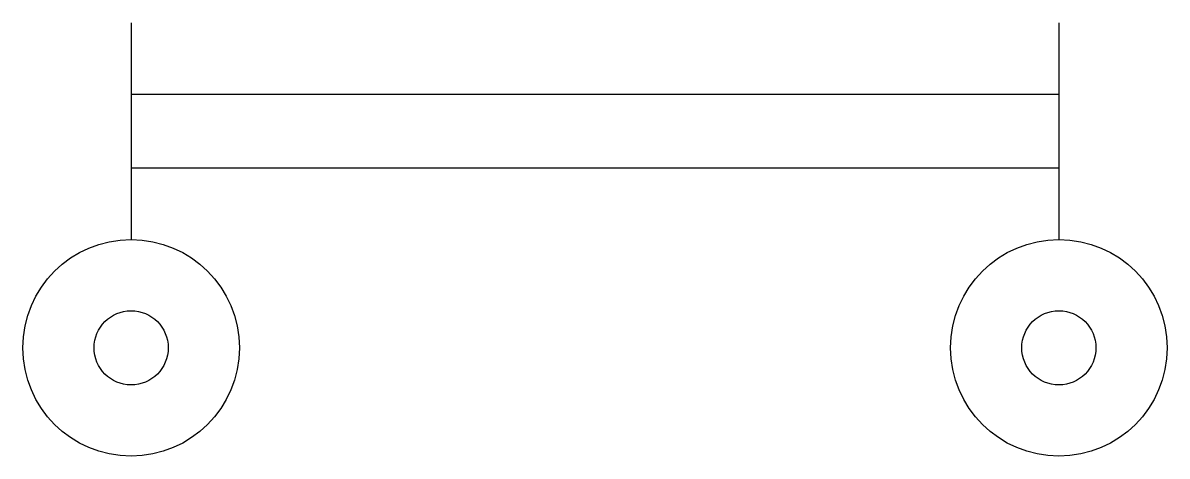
# Model space of a CAD drawing. Header units: millimetres. Extents: x 0 to 740, y 0 to 280.
import ezdxf

# ---------------------------------------------------------------- set-up
doc = ezdxf.new("R2010")
doc.units = ezdxf.units.MM
doc.layers.add('KwikScaf Matrix', color=7, linetype='Continuous')

# ---------------------------------------------------------------- blocks, each defined once
blk = doc.blocks.new('Endon 2D Tie Clamp Yoke')
at = {"color": 0}
for p, q in [((70, 280), (70, 140)), ((670, 280), (670, 140)), ((70, 234), (670, 234)), ((670, 186), (70, 186))]:
    blk.add_line(p, q, dxfattribs=at)
for centre, radius in [((70, 70), 70), ((670, 70), 70), ((70, 70), 24), ((670, 70), 24)]:
    blk.add_circle(centre, radius, dxfattribs=at)

msp = doc.modelspace()

# ---------------------------------------------------------------- block references
at = {"layer": 'KwikScaf Matrix'}
msp.add_blockref('Endon 2D Tie Clamp Yoke', (0, 0), dxfattribs=at)

doc.saveas('drawing.dxf')
